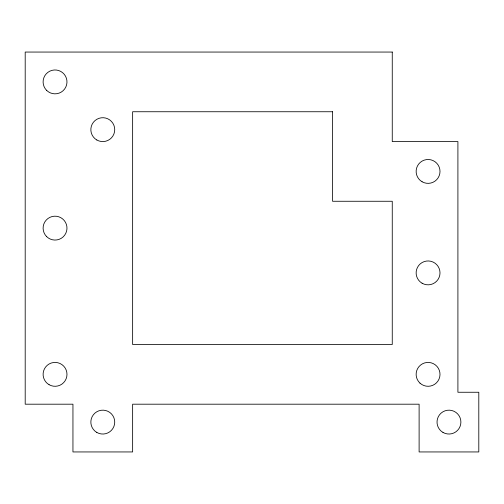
<?xml version="1.0" encoding="UTF-8"?>
<svg xmlns="http://www.w3.org/2000/svg" width="504" height="504" viewBox="0 0 504 504"><rect width="100%" height="100%" fill="white"/><g stroke="black" fill="none" stroke-linecap="round" stroke-linejoin="round"><path stroke-width="0.76" d="M392.257 52.057L25.2 52.057L25.2 404.195L72.948 404.195L72.948 451.943L132.634 451.943L132.634 404.195L419.114 404.195L419.114 451.943L478.8 451.943L478.8 392.257L457.909 392.257L457.909 141.586L392.257 141.586L392.257 52.057M332.571 111.743L132.634 111.743L132.634 344.509L392.257 344.509L392.257 201.266L332.571 201.266L332.571 111.743M46.601 90.342A11.938 11.938 0 0 0 66.572 84.987A11.938 11.938 0 0 0 51.95 70.371A11.938 11.938 0 0 0 46.601 90.342M96.818 139.986A11.938 11.938 0 0 0 114.729 129.648A11.938 11.938 0 0 0 96.818 119.309A11.938 11.938 0 0 0 96.818 139.986M46.601 236.565A11.938 11.938 0 0 0 66.572 231.216A11.938 11.938 0 0 0 51.95 216.594A11.938 11.938 0 0 0 46.601 236.565M49.071 384.691A11.938 11.938 0 0 0 66.982 374.352A11.938 11.938 0 0 0 49.071 364.014A11.938 11.938 0 0 0 49.071 384.691M96.818 432.438A11.938 11.938 0 0 0 114.729 422.1A11.938 11.938 0 0 0 96.818 411.762A11.938 11.938 0 0 0 96.818 432.438M422.1 181.761A11.938 11.938 0 0 0 440.005 171.429A11.938 11.938 0 0 0 422.1 161.091A11.938 11.938 0 0 0 422.1 181.761M422.1 283.229A11.938 11.938 0 0 0 440.005 272.891A11.938 11.938 0 0 0 422.1 262.553A11.938 11.938 0 0 0 422.1 283.229M419.983 383.135A11.938 11.938 0 0 0 439.715 376.967A11.938 11.938 0 0 0 424.507 362.962A11.938 11.938 0 0 0 419.983 383.135M442.991 432.438A11.938 11.938 0 0 0 460.895 422.1A11.938 11.938 0 0 0 442.991 411.762A11.938 11.938 0 0 0 442.991 432.438"/></g></svg>
